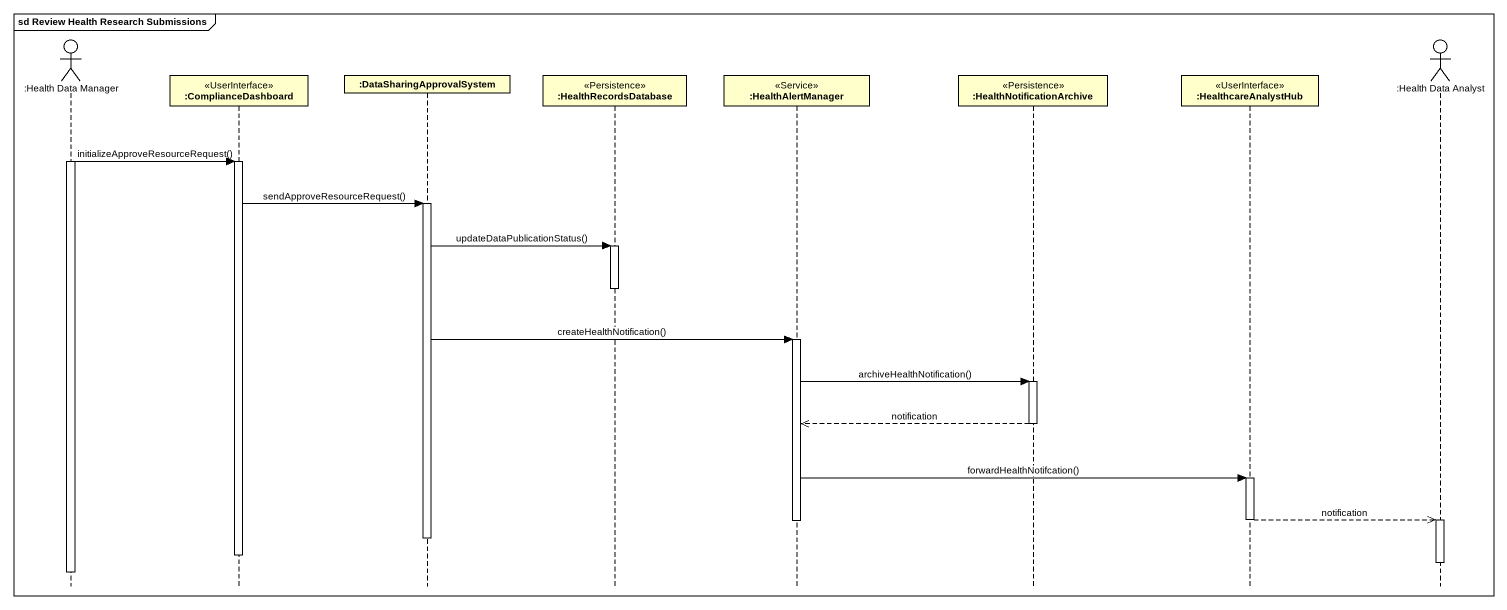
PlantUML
@startuml
mainframe sd Review Health Research Submissions
hide footbox
actor ":Health Data Manager" as Health_Data_Manager
participant ":ComplianceDashboard" as ComplianceDashboard <<UserInterface>>
participant ":DataSharingApprovalSystem" as DataSharingApprovalSystem
participant ":HealthRecordsDatabase" as HealthRecordsDatabase <<Persistence>>
participant ":HealthAlertManager" as HealthAlertManager <<Service>>
participant ":HealthNotificationArchive" as HealthNotificationArchive <<Persistence>>
participant ":HealthcareAnalystHub" as HealthcareAnalystHub <<UserInterface>>
actor ":Health Data Analyst" as Health_Data_Analyst

activate Health_Data_Manager
Health_Data_Manager -> ComplianceDashboard : initializeApproveResourceRequest()
activate ComplianceDashboard
ComplianceDashboard -> DataSharingApprovalSystem : sendApproveResourceRequest()
activate DataSharingApprovalSystem
DataSharingApprovalSystem -> HealthRecordsDatabase : updateDataPublicationStatus()
activate HealthRecordsDatabase
deactivate HealthRecordsDatabase
DataSharingApprovalSystem -> HealthAlertManager : createHealthNotification()
activate HealthAlertManager
HealthAlertManager -> HealthNotificationArchive : archiveHealthNotification()
activate HealthNotificationArchive
HealthNotificationArchive -->> HealthAlertManager : notification
deactivate HealthNotificationArchive
HealthAlertManager -> HealthcareAnalystHub : forwardHealthNotifcation()
activate HealthcareAnalystHub
HealthcareAnalystHub -->> Health_Data_Analyst : notification
deactivate HealthcareAnalystHub
activate Health_Data_Analyst
deactivate HealthAlertManager
deactivate DataSharingApprovalSystem
deactivate ComplianceDashboard
deactivate Health_Data_Analyst
deactivate Health_Data_Manager
@enduml
